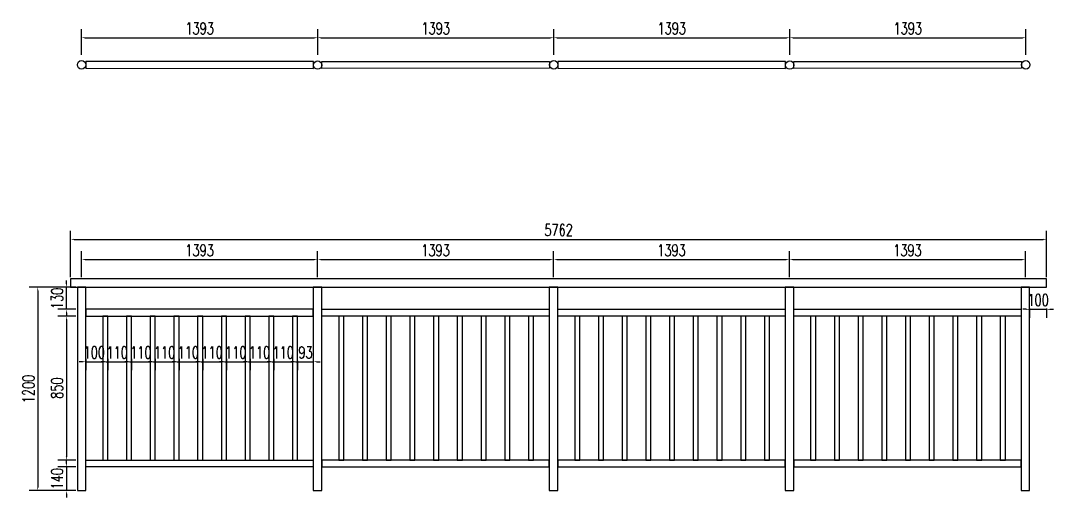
# Model space of a CAD drawing. Header units: millimetres. Extents: x -2430464 to 225692, y -180 to 1805330.
# Drawn here: x -1390216 to -1384119, y 608733 to 611548 of the extents above; entities that cross this region are included whole.
import ezdxf

# ---------------------------------------------------------------- set-up
doc = ezdxf.new("R2010")
doc.units = ezdxf.units.MM
doc.header["$LTSCALE"] = 1000
doc.layers.get('0').update_dxf_attribs({"linetype": 'CONTINUOUS'})
doc.layers.get('DEFPOINTS').update_dxf_attribs({"linetype": 'CONTINUOUS'})
for name, color, linetype in [('W-PLASTIC_RAILINGS塑木栏杆', 6, 'CONTINUOUS'), ('W-WOOD_FLOOR木地板', 30, 'CONTINUOUS'), ('景-通用-文字', 7, 'CONTINUOUS')]:
    doc.layers.add(name, color=color, linetype=linetype)
doc.styles.add('STANDARD_T3', font='simplex.shx', dxfattribs={"width": 0.7, "bigfont": 'gbcbig.shx'})
doc.dimstyles.new('W&&20', dxfattribs={"dimtxt": 70, "dimasz": 20, "dimexe": 50, "dimexo": 60, "dimgap": 20, "dimtad": 1, "dimdec": 0, "dimzin": 0, "dimdsep": 46, "dimtxsty": 'STANDARD_T3', "dimcen": 0.09, "dimclrd": 1, "dimclre": 1, "dimclrt": 7, "dimazin": 2, "dimtfac": 1, "dimtdec": 0, "dimtix": 1, "dimtmove": 2, "dimatfit": 3, "dimfxl": 0, "dimtolj": 1, "dimtzin": 0, "dimarcsym": 0})

# ---------------------------------------------------------------- blocks, each defined once
blk = doc.blocks.new('*U838')
at = {"layer": 'W-PLASTIC_RAILINGS塑木栏杆'}
blk.add_lwpolyline([(-15, -420), (15, -420), (15, 430), (-15, 430)], close=True, dxfattribs=at)
blk = doc.blocks.new('*U839')
at = {"layer": 'W-PLASTIC_RAILINGS塑木栏杆', "color": 0, "linetype": 'ByBlock', "lineweight": -2, "transparency": 16777216}
for p in [(0, 0), (140, 0), (280, 0), (420, 0), (560, 0), (700, 0), (840, 0), (980, 0), (1120, 0)]:
    blk.add_blockref('*U838', p, dxfattribs=at)
blk = doc.blocks.new('*D844')
at = {"layer": 'DEFPOINTS', "color": 0, "transparency": 16777216}
for p in [(-1389921.3, 609973.4), (-1390115.3, 608773.4), (-1389881.3, 608773.4)]:
    blk.add_point(p, dxfattribs=at)
at = {"layer": 'W-WOOD_FLOOR木地板', "color": 1, "lineweight": -2, "transparency": 16777216}
for p, q in [((-1389981.3, 609973.4), (-1390165.3, 609973.4)), ((-1390115.3, 609953.4), (-1390115.3, 608793.4)), ((-1389941.3, 608773.4), (-1390165.3, 608773.4))]:
    blk.add_line(p, q, dxfattribs=at)
at = {"layer": 'W-WOOD_FLOOR木地板', "color": 1, "transparency": 16777216}
for points in [[(-1390118.7, 609953.4), (-1390112, 609953.4), (-1390115.3, 609973.4)], [(-1390118.7, 608793.4), (-1390112, 608793.4), (-1390115.3, 608773.4)]]:
    blk.add_solid(points, dxfattribs=at)
at = {"layer": 'W-WOOD_FLOOR木地板', "color": 7, "transparency": 16777216, "insert": (-1390170.3, 609373.4), "char_height": 70, "attachment_point": 5, "rotation": 90, "style": 'STANDARD_T3'}
blk.add_mtext('\\A1;1200', dxfattribs=at)
blk = doc.blocks.new('*D845')
at = {"layer": 'DEFPOINTS', "color": 0, "transparency": 16777216}
for p in [(-1389831.3, 609803.4), (-1389946.3, 608953.4), (-1389831.3, 608953.4)]:
    blk.add_point(p, dxfattribs=at)
at = {"layer": 'W-WOOD_FLOOR木地板', "color": 1, "lineweight": -2, "transparency": 16777216}
for p, q in [((-1389891.3, 609803.4), (-1389996.3, 609803.4)), ((-1389946.3, 609783.4), (-1389946.3, 608973.4)), ((-1389891.3, 608953.4), (-1389996.3, 608953.4))]:
    blk.add_line(p, q, dxfattribs=at)
at = {"layer": 'W-WOOD_FLOOR木地板', "color": 1, "transparency": 16777216}
for points in [[(-1389949.7, 609783.4), (-1389943, 609783.4), (-1389946.3, 609803.4)], [(-1389949.7, 608973.4), (-1389943, 608973.4), (-1389946.3, 608953.4)]]:
    blk.add_solid(points, dxfattribs=at)
at = {"layer": 'W-WOOD_FLOOR木地板', "color": 7, "transparency": 16777216, "insert": (-1390001.3, 609378.4), "char_height": 70, "attachment_point": 5, "rotation": 90, "style": 'STANDARD_T3'}
blk.add_mtext('\\A1;850', dxfattribs=at)
blk = doc.blocks.new('*D841')
at = {"layer": 'DEFPOINTS', "color": 0, "transparency": 16777216}
for p in [(-1389946.3, 609973.4), (-1389831.3, 609973.4), (-1389831.3, 609843.4)]:
    blk.add_point(p, dxfattribs=at)
at = {"layer": 'W-WOOD_FLOOR木地板', "color": 1, "lineweight": -2, "transparency": 16777216}
for p, q in [((-1389946.3, 609993.4), (-1389946.3, 610013.4)), ((-1389891.3, 609973.4), (-1389996.3, 609973.4)), ((-1389946.3, 609843.4), (-1389946.3, 609973.4)), ((-1389891.3, 609843.4), (-1389996.3, 609843.4)), ((-1389946.3, 609823.4), (-1389946.3, 609803.4))]:
    blk.add_line(p, q, dxfattribs=at)
at = {"layer": 'W-WOOD_FLOOR木地板', "color": 1, "transparency": 16777216}
for points in [[(-1389949.7, 609993.4), (-1389943, 609993.4), (-1389946.3, 609973.4)], [(-1389949.7, 609823.4), (-1389943, 609823.4), (-1389946.3, 609843.4)]]:
    blk.add_solid(points, dxfattribs=at)
at = {"layer": 'W-WOOD_FLOOR木地板', "color": 7, "transparency": 16777216, "insert": (-1390001.3, 609908.4), "char_height": 70, "attachment_point": 5, "rotation": 90, "style": 'STANDARD_T3'}
blk.add_mtext('\\A1;130', dxfattribs=at)
blk = doc.blocks.new('*D846')
at = {"layer": 'DEFPOINTS', "color": 0, "transparency": 16777216}
for p in [(-1389831.3, 608913.4), (-1389946.3, 608773.4), (-1389831.3, 608773.4)]:
    blk.add_point(p, dxfattribs=at)
at = {"layer": 'W-WOOD_FLOOR木地板', "color": 1, "lineweight": -2, "transparency": 16777216}
for p, q in [((-1389891.3, 608913.4), (-1389996.3, 608913.4)), ((-1389946.3, 608933.4), (-1389946.3, 608953.4)), ((-1389946.3, 608913.4), (-1389946.3, 608773.4)), ((-1389891.3, 608773.4), (-1389996.3, 608773.4)), ((-1389946.3, 608753.4), (-1389946.3, 608733.4))]:
    blk.add_line(p, q, dxfattribs=at)
at = {"layer": 'W-WOOD_FLOOR木地板', "color": 1, "transparency": 16777216}
for points in [[(-1389949.6, 608933.4), (-1389942.9, 608933.4), (-1389946.3, 608913.4)], [(-1389949.6, 608753.4), (-1389942.9, 608753.4), (-1389946.3, 608773.4)]]:
    blk.add_solid(points, dxfattribs=at)
at = {"layer": 'W-WOOD_FLOOR木地板', "color": 7, "transparency": 16777216, "insert": (-1390001.3, 608843.4), "char_height": 70, "attachment_point": 5, "rotation": 90, "style": 'STANDARD_T3'}
blk.add_mtext('\\A1;140', dxfattribs=at)
blk = doc.blocks.new('*D847')
at = {"layer": 'DEFPOINTS', "color": 0, "transparency": 16777216}
for p in [(-1388463.3, 610136.9), (-1389856.3, 609973.4), (-1388463.3, 609973.4)]:
    blk.add_point(p, dxfattribs=at)
at = {"layer": 'W-WOOD_FLOOR木地板', "color": 1, "lineweight": -2, "transparency": 16777216}
for p, q in [((-1389856.3, 610033.4), (-1389856.3, 610186.9)), ((-1388463.3, 610033.4), (-1388463.3, 610186.9)), ((-1389836.3, 610136.9), (-1388483.3, 610136.9))]:
    blk.add_line(p, q, dxfattribs=at)
at = {"layer": 'W-WOOD_FLOOR木地板', "color": 1, "transparency": 16777216}
for points in [[(-1389836.3, 610140.2), (-1389836.3, 610133.6), (-1389856.3, 610136.9)], [(-1388483.3, 610140.2), (-1388483.3, 610133.6), (-1388463.3, 610136.9)]]:
    blk.add_solid(points, dxfattribs=at)
at = {"layer": 'W-WOOD_FLOOR木地板', "color": 7, "transparency": 16777216, "insert": (-1389159.8, 610191.9), "char_height": 70, "attachment_point": 5, "style": 'STANDARD_T3'}
blk.add_mtext('\\A1;1393', dxfattribs=at)
blk = doc.blocks.new('*D848')
at = {"layer": 'DEFPOINTS', "color": 0, "transparency": 16777216}
for p in [(-1387070.3, 610136.9), (-1388463.3, 609973.4), (-1387070.3, 609973.4)]:
    blk.add_point(p, dxfattribs=at)
at = {"layer": 'W-WOOD_FLOOR木地板', "color": 1, "lineweight": -2, "transparency": 16777216}
for p, q in [((-1388463.3, 610033.4), (-1388463.3, 610186.9)), ((-1387070.3, 610033.4), (-1387070.3, 610186.9)), ((-1388443.3, 610136.9), (-1387090.3, 610136.9))]:
    blk.add_line(p, q, dxfattribs=at)
at = {"layer": 'W-WOOD_FLOOR木地板', "color": 1, "transparency": 16777216}
for points in [[(-1388443.3, 610140.2), (-1388443.3, 610133.6), (-1388463.3, 610136.9)], [(-1387090.3, 610140.2), (-1387090.3, 610133.6), (-1387070.3, 610136.9)]]:
    blk.add_solid(points, dxfattribs=at)
at = {"layer": 'W-WOOD_FLOOR木地板', "color": 7, "transparency": 16777216, "insert": (-1387766.8, 610191.9), "char_height": 70, "attachment_point": 5, "style": 'STANDARD_T3'}
blk.add_mtext('\\A1;1393', dxfattribs=at)
blk = doc.blocks.new('*D849')
at = {"layer": 'DEFPOINTS', "color": 0, "transparency": 16777216}
for p in [(-1385677.3, 610136.9), (-1387070.3, 609973.4), (-1385677.3, 609973.4)]:
    blk.add_point(p, dxfattribs=at)
at = {"layer": 'W-WOOD_FLOOR木地板', "color": 1, "lineweight": -2, "transparency": 16777216}
for p, q in [((-1387070.3, 610033.4), (-1387070.3, 610186.9)), ((-1385677.3, 610033.4), (-1385677.3, 610186.9)), ((-1387050.3, 610136.9), (-1385697.3, 610136.9))]:
    blk.add_line(p, q, dxfattribs=at)
at = {"layer": 'W-WOOD_FLOOR木地板', "color": 1, "transparency": 16777216}
for points in [[(-1387050.3, 610140.2), (-1387050.3, 610133.6), (-1387070.3, 610136.9)], [(-1385697.3, 610140.2), (-1385697.3, 610133.6), (-1385677.3, 610136.9)]]:
    blk.add_solid(points, dxfattribs=at)
at = {"layer": 'W-WOOD_FLOOR木地板', "color": 7, "transparency": 16777216, "insert": (-1386373.8, 610191.9), "char_height": 70, "attachment_point": 5, "style": 'STANDARD_T3'}
blk.add_mtext('\\A1;1393', dxfattribs=at)
blk = doc.blocks.new('*D850')
at = {"layer": 'DEFPOINTS', "color": 0, "transparency": 16777216}
for p in [(-1389831.3, 609610.9), (-1389731.3, 609610.9), (-1389731.3, 609533.9)]:
    blk.add_point(p, dxfattribs=at)
at = {"layer": 'W-WOOD_FLOOR木地板', "color": 1, "lineweight": -2, "transparency": 16777216}
for p, q in [((-1389851.3, 609533.9), (-1389871.3, 609533.9)), ((-1389831.3, 609550.9), (-1389831.3, 609483.9)), ((-1389831.3, 609533.9), (-1389731.3, 609533.9)), ((-1389731.3, 609550.9), (-1389731.3, 609483.9)), ((-1389711.3, 609533.9), (-1389691.3, 609533.9))]:
    blk.add_line(p, q, dxfattribs=at)
at = {"layer": 'W-WOOD_FLOOR木地板', "color": 1, "transparency": 16777216}
for points in [[(-1389851.3, 609537.2), (-1389851.3, 609530.6), (-1389831.3, 609533.9)], [(-1389711.3, 609537.2), (-1389711.3, 609530.6), (-1389731.3, 609533.9)]]:
    blk.add_solid(points, dxfattribs=at)
at = {"layer": 'W-WOOD_FLOOR木地板', "color": 7, "transparency": 16777216, "insert": (-1389781.3, 609588.9), "char_height": 70, "attachment_point": 5, "style": 'STANDARD_T3'}
blk.add_mtext('\\A1;100', dxfattribs=at)
blk = doc.blocks.new('*D842')
at = {"layer": 'DEFPOINTS', "color": 0, "transparency": 16777216}
for p in [(-1389141.3, 609610.9), (-1389031.3, 609610.9), (-1389031.3, 609533.9)]:
    blk.add_point(p, dxfattribs=at)
at = {"layer": 'W-WOOD_FLOOR木地板', "color": 1, "lineweight": -2, "transparency": 16777216}
for p, q in [((-1389161.3, 609533.9), (-1389181.3, 609533.9)), ((-1389141.3, 609550.9), (-1389141.3, 609483.9)), ((-1389141.3, 609533.9), (-1389031.3, 609533.9)), ((-1389031.3, 609550.9), (-1389031.3, 609483.9)), ((-1389011.3, 609533.9), (-1388991.3, 609533.9))]:
    blk.add_line(p, q, dxfattribs=at)
at = {"layer": 'W-WOOD_FLOOR木地板', "color": 1, "transparency": 16777216}
for points in [[(-1389161.3, 609537.2), (-1389161.3, 609530.6), (-1389141.3, 609533.9)], [(-1389011.3, 609537.2), (-1389011.3, 609530.6), (-1389031.3, 609533.9)]]:
    blk.add_solid(points, dxfattribs=at)
at = {"layer": 'W-WOOD_FLOOR木地板', "color": 7, "transparency": 16777216, "insert": (-1389086.3, 609588.9), "char_height": 70, "attachment_point": 5, "style": 'STANDARD_T3'}
blk.add_mtext('\\A1;110', dxfattribs=at)
blk = doc.blocks.new('*D843')
at = {"layer": 'DEFPOINTS', "color": 0, "transparency": 16777216}
for p in [(-1384284.3, 610136.9), (-1385677.3, 609973.4), (-1384284.3, 609973.4)]:
    blk.add_point(p, dxfattribs=at)
at = {"layer": 'W-WOOD_FLOOR木地板', "color": 1, "lineweight": -2, "transparency": 16777216}
for p, q in [((-1385677.3, 610033.4), (-1385677.3, 610186.9)), ((-1384284.3, 610033.4), (-1384284.3, 610186.9)), ((-1385657.3, 610136.9), (-1384304.3, 610136.9))]:
    blk.add_line(p, q, dxfattribs=at)
at = {"layer": 'W-WOOD_FLOOR木地板', "color": 1, "transparency": 16777216}
for points in [[(-1385657.3, 610140.2), (-1385657.3, 610133.6), (-1385677.3, 610136.9)], [(-1384304.3, 610140.2), (-1384304.3, 610133.6), (-1384284.3, 610136.9)]]:
    blk.add_solid(points, dxfattribs=at)
at = {"layer": 'W-WOOD_FLOOR木地板', "color": 7, "transparency": 16777216, "insert": (-1384980.8, 610191.9), "char_height": 70, "attachment_point": 5, "style": 'STANDARD_T3'}
blk.add_mtext('\\A1;1393', dxfattribs=at)
blk = doc.blocks.new('*D840')
at = {"layer": 'DEFPOINTS', "color": 0, "transparency": 16777216}
for p in [(-1388581.3, 609657.8), (-1388488.3, 609657.8), (-1388488.3, 609533.9)]:
    blk.add_point(p, dxfattribs=at)
at = {"layer": '景-通用-文字', "color": 1, "lineweight": -2, "transparency": 16777216}
for p, q in [((-1388601.3, 609533.9), (-1388621.3, 609533.9)), ((-1388581.3, 609538.9), (-1388581.3, 609483.9)), ((-1388581.3, 609533.9), (-1388488.3, 609533.9)), ((-1388488.3, 609538.9), (-1388488.3, 609483.9)), ((-1388468.3, 609533.9), (-1388448.3, 609533.9))]:
    blk.add_line(p, q, dxfattribs=at)
at = {"layer": '景-通用-文字', "color": 1, "transparency": 16777216}
for points in [[(-1388601.3, 609537.2), (-1388601.3, 609530.6), (-1388581.3, 609533.9)], [(-1388468.3, 609537.2), (-1388468.3, 609530.6), (-1388488.3, 609533.9)]]:
    blk.add_solid(points, dxfattribs=at)
at = {"layer": '景-通用-文字', "color": 7, "transparency": 16777216, "insert": (-1388534.8, 609588.9), "char_height": 70, "attachment_point": 5, "style": 'STANDARD_T3'}
blk.add_mtext('\\A1;93', dxfattribs=at)
blk = doc.blocks.new('*D1092')
at = {"layer": 'DEFPOINTS', "color": 0, "transparency": 16777216}
for p in [(-1389001.3, 609610.9), (-1388891.3, 609610.9), (-1388891.3, 609533.9)]:
    blk.add_point(p, dxfattribs=at)
at = {"layer": 'W-WOOD_FLOOR木地板', "color": 1, "lineweight": -2, "transparency": 16777216}
for p, q in [((-1389021.3, 609533.9), (-1389041.3, 609533.9)), ((-1389001.3, 609550.9), (-1389001.3, 609483.9)), ((-1389001.3, 609533.9), (-1388891.3, 609533.9)), ((-1388891.3, 609550.9), (-1388891.3, 609483.9)), ((-1388871.3, 609533.9), (-1388851.3, 609533.9))]:
    blk.add_line(p, q, dxfattribs=at)
at = {"layer": 'W-WOOD_FLOOR木地板', "color": 1, "transparency": 16777216}
for points in [[(-1389021.3, 609537.2), (-1389021.3, 609530.6), (-1389001.3, 609533.9)], [(-1388871.3, 609537.2), (-1388871.3, 609530.6), (-1388891.3, 609533.9)]]:
    blk.add_solid(points, dxfattribs=at)
at = {"layer": 'W-WOOD_FLOOR木地板', "color": 7, "transparency": 16777216, "insert": (-1388946.3, 609588.9), "char_height": 70, "attachment_point": 5, "style": 'STANDARD_T3'}
blk.add_mtext('\\A1;110', dxfattribs=at)
blk = doc.blocks.new('*D1093')
at = {"layer": 'DEFPOINTS', "color": 0, "transparency": 16777216}
for p in [(-1388861.3, 609610.9), (-1388751.3, 609610.9), (-1388751.3, 609533.9)]:
    blk.add_point(p, dxfattribs=at)
at = {"layer": 'W-WOOD_FLOOR木地板', "color": 1, "lineweight": -2, "transparency": 16777216}
for p, q in [((-1388881.3, 609533.9), (-1388901.3, 609533.9)), ((-1388861.3, 609550.9), (-1388861.3, 609483.9)), ((-1388861.3, 609533.9), (-1388751.3, 609533.9)), ((-1388751.3, 609550.9), (-1388751.3, 609483.9)), ((-1388731.3, 609533.9), (-1388711.3, 609533.9))]:
    blk.add_line(p, q, dxfattribs=at)
at = {"layer": 'W-WOOD_FLOOR木地板', "color": 1, "transparency": 16777216}
for points in [[(-1388881.3, 609537.2), (-1388881.3, 609530.6), (-1388861.3, 609533.9)], [(-1388731.3, 609537.2), (-1388731.3, 609530.6), (-1388751.3, 609533.9)]]:
    blk.add_solid(points, dxfattribs=at)
at = {"layer": 'W-WOOD_FLOOR木地板', "color": 7, "transparency": 16777216, "insert": (-1388806.3, 609588.9), "char_height": 70, "attachment_point": 5, "style": 'STANDARD_T3'}
blk.add_mtext('\\A1;110', dxfattribs=at)
blk = doc.blocks.new('*D1094')
at = {"layer": 'DEFPOINTS', "color": 0, "transparency": 16777216}
for p in [(-1388721.3, 609610.9), (-1388611.3, 609610.9), (-1388611.3, 609533.9)]:
    blk.add_point(p, dxfattribs=at)
at = {"layer": 'W-WOOD_FLOOR木地板', "color": 1, "lineweight": -2, "transparency": 16777216}
for p, q in [((-1388741.3, 609533.9), (-1388761.3, 609533.9)), ((-1388721.3, 609550.9), (-1388721.3, 609483.9)), ((-1388721.3, 609533.9), (-1388611.3, 609533.9)), ((-1388611.3, 609550.9), (-1388611.3, 609483.9)), ((-1388591.3, 609533.9), (-1388571.3, 609533.9))]:
    blk.add_line(p, q, dxfattribs=at)
at = {"layer": 'W-WOOD_FLOOR木地板', "color": 1, "transparency": 16777216}
for points in [[(-1388741.3, 609537.2), (-1388741.3, 609530.6), (-1388721.3, 609533.9)], [(-1388591.3, 609537.2), (-1388591.3, 609530.6), (-1388611.3, 609533.9)]]:
    blk.add_solid(points, dxfattribs=at)
at = {"layer": 'W-WOOD_FLOOR木地板', "color": 7, "transparency": 16777216, "insert": (-1388666.3, 609588.9), "char_height": 70, "attachment_point": 5, "style": 'STANDARD_T3'}
blk.add_mtext('\\A1;110', dxfattribs=at)
blk = doc.blocks.new('*D1095')
at = {"layer": 'DEFPOINTS', "color": 0, "transparency": 16777216}
for p in [(-1389281.3, 609610.9), (-1389171.3, 609610.9), (-1389171.3, 609533.9)]:
    blk.add_point(p, dxfattribs=at)
at = {"layer": 'W-WOOD_FLOOR木地板', "color": 1, "lineweight": -2, "transparency": 16777216}
for p, q in [((-1389301.3, 609533.9), (-1389321.3, 609533.9)), ((-1389281.3, 609550.9), (-1389281.3, 609483.9)), ((-1389281.3, 609533.9), (-1389171.3, 609533.9)), ((-1389171.3, 609550.9), (-1389171.3, 609483.9)), ((-1389151.3, 609533.9), (-1389131.3, 609533.9))]:
    blk.add_line(p, q, dxfattribs=at)
at = {"layer": 'W-WOOD_FLOOR木地板', "color": 1, "transparency": 16777216}
for points in [[(-1389301.3, 609537.2), (-1389301.3, 609530.6), (-1389281.3, 609533.9)], [(-1389151.3, 609537.2), (-1389151.3, 609530.6), (-1389171.3, 609533.9)]]:
    blk.add_solid(points, dxfattribs=at)
at = {"layer": 'W-WOOD_FLOOR木地板', "color": 7, "transparency": 16777216, "insert": (-1389226.3, 609588.9), "char_height": 70, "attachment_point": 5, "style": 'STANDARD_T3'}
blk.add_mtext('\\A1;110', dxfattribs=at)
blk = doc.blocks.new('*D1096')
at = {"layer": 'DEFPOINTS', "color": 0, "transparency": 16777216}
for p in [(-1389421.3, 609610.9), (-1389311.3, 609610.9), (-1389311.3, 609533.9)]:
    blk.add_point(p, dxfattribs=at)
at = {"layer": 'W-WOOD_FLOOR木地板', "color": 1, "lineweight": -2, "transparency": 16777216}
for p, q in [((-1389441.3, 609533.9), (-1389461.3, 609533.9)), ((-1389421.3, 609550.9), (-1389421.3, 609483.9)), ((-1389421.3, 609533.9), (-1389311.3, 609533.9)), ((-1389311.3, 609550.9), (-1389311.3, 609483.9)), ((-1389291.3, 609533.9), (-1389271.3, 609533.9))]:
    blk.add_line(p, q, dxfattribs=at)
at = {"layer": 'W-WOOD_FLOOR木地板', "color": 1, "transparency": 16777216}
for points in [[(-1389441.3, 609537.2), (-1389441.3, 609530.6), (-1389421.3, 609533.9)], [(-1389291.3, 609537.2), (-1389291.3, 609530.6), (-1389311.3, 609533.9)]]:
    blk.add_solid(points, dxfattribs=at)
at = {"layer": 'W-WOOD_FLOOR木地板', "color": 7, "transparency": 16777216, "insert": (-1389366.3, 609588.9), "char_height": 70, "attachment_point": 5, "style": 'STANDARD_T3'}
blk.add_mtext('\\A1;110', dxfattribs=at)
blk = doc.blocks.new('*D1097')
at = {"layer": 'DEFPOINTS', "color": 0, "transparency": 16777216}
for p in [(-1389561.3, 609610.9), (-1389451.3, 609610.9), (-1389451.3, 609533.9)]:
    blk.add_point(p, dxfattribs=at)
at = {"layer": 'W-WOOD_FLOOR木地板', "color": 1, "lineweight": -2, "transparency": 16777216}
for p, q in [((-1389581.3, 609533.9), (-1389601.3, 609533.9)), ((-1389561.3, 609550.9), (-1389561.3, 609483.9)), ((-1389561.3, 609533.9), (-1389451.3, 609533.9)), ((-1389451.3, 609550.9), (-1389451.3, 609483.9)), ((-1389431.3, 609533.9), (-1389411.3, 609533.9))]:
    blk.add_line(p, q, dxfattribs=at)
at = {"layer": 'W-WOOD_FLOOR木地板', "color": 1, "transparency": 16777216}
for points in [[(-1389581.3, 609537.2), (-1389581.3, 609530.6), (-1389561.3, 609533.9)], [(-1389431.3, 609537.2), (-1389431.3, 609530.6), (-1389451.3, 609533.9)]]:
    blk.add_solid(points, dxfattribs=at)
at = {"layer": 'W-WOOD_FLOOR木地板', "color": 7, "transparency": 16777216, "insert": (-1389506.3, 609588.9), "char_height": 70, "attachment_point": 5, "style": 'STANDARD_T3'}
blk.add_mtext('\\A1;110', dxfattribs=at)
blk = doc.blocks.new('*D1098')
at = {"layer": 'DEFPOINTS', "color": 0, "transparency": 16777216}
for p in [(-1389701.3, 609610.9), (-1389591.3, 609610.9), (-1389591.3, 609533.9)]:
    blk.add_point(p, dxfattribs=at)
at = {"layer": 'W-WOOD_FLOOR木地板', "color": 1, "lineweight": -2, "transparency": 16777216}
for p, q in [((-1389721.3, 609533.9), (-1389741.3, 609533.9)), ((-1389701.3, 609550.9), (-1389701.3, 609483.9)), ((-1389701.3, 609533.9), (-1389591.3, 609533.9)), ((-1389591.3, 609550.9), (-1389591.3, 609483.9)), ((-1389571.3, 609533.9), (-1389551.3, 609533.9))]:
    blk.add_line(p, q, dxfattribs=at)
at = {"layer": 'W-WOOD_FLOOR木地板', "color": 1, "transparency": 16777216}
for points in [[(-1389721.3, 609537.2), (-1389721.3, 609530.6), (-1389701.3, 609533.9)], [(-1389571.3, 609537.2), (-1389571.3, 609530.6), (-1389591.3, 609533.9)]]:
    blk.add_solid(points, dxfattribs=at)
at = {"layer": 'W-WOOD_FLOOR木地板', "color": 7, "transparency": 16777216, "insert": (-1389646.3, 609588.9), "char_height": 70, "attachment_point": 5, "style": 'STANDARD_T3'}
blk.add_mtext('\\A1;110', dxfattribs=at)
blk = doc.blocks.new('*U1907')
at = {"layer": 'W-PLASTIC_RAILINGS塑木栏杆'}
blk.add_lwpolyline([(-15, -420), (15, -420), (15, 430), (-15, 430)], close=True, dxfattribs=at)
blk = doc.blocks.new('*U1908')
at = {"layer": 'W-PLASTIC_RAILINGS塑木栏杆', "color": 0, "linetype": 'ByBlock', "lineweight": -2, "transparency": 16777216}
for p in [(0, 0), (140, 0), (280, 0), (420, 0), (560, 0), (700, 0), (840, 0), (980, 0), (1120, 0)]:
    blk.add_blockref('*U1907', p, dxfattribs=at)
blk = doc.blocks.new('*U1909')
at = {"layer": 'W-PLASTIC_RAILINGS塑木栏杆'}
blk.add_lwpolyline([(-15, -420), (15, -420), (15, 430), (-15, 430)], close=True, dxfattribs=at)
blk = doc.blocks.new('*U1910')
at = {"layer": 'W-PLASTIC_RAILINGS塑木栏杆', "color": 0, "linetype": 'ByBlock', "lineweight": -2, "transparency": 16777216}
for p in [(0, 0), (140, 0), (280, 0), (420, 0), (560, 0), (700, 0), (840, 0), (980, 0), (1120, 0)]:
    blk.add_blockref('*U1909', p, dxfattribs=at)
blk = doc.blocks.new('*U1911')
at = {"layer": 'W-PLASTIC_RAILINGS塑木栏杆'}
blk.add_lwpolyline([(-15, -420), (15, -420), (15, 430), (-15, 430)], close=True, dxfattribs=at)
blk = doc.blocks.new('*U1912')
at = {"layer": 'W-PLASTIC_RAILINGS塑木栏杆', "color": 0, "linetype": 'ByBlock', "lineweight": -2, "transparency": 16777216}
for p in [(0, 0), (140, 0), (280, 0), (420, 0), (560, 0), (700, 0), (840, 0), (980, 0), (1120, 0)]:
    blk.add_blockref('*U1911', p, dxfattribs=at)
blk = doc.blocks.new('*D2196')
at = {"color": 1, "lineweight": -2, "transparency": 16777216}
for p, q in [((-1384279.3, 609843.4), (-1384299.3, 609843.4)), ((-1384259.3, 609848.4), (-1384259.3, 609793.4)), ((-1384259.3, 609843.4), (-1384159.3, 609843.4)), ((-1384159.3, 609848.4), (-1384159.3, 609793.4)), ((-1384139.3, 609843.4), (-1384119.3, 609843.4))]:
    blk.add_line(p, q, dxfattribs=at)
at = {"color": 1, "transparency": 16777216}
for points in [[(-1384279.3, 609846.7), (-1384279.3, 609840.1), (-1384259.3, 609843.4)], [(-1384139.3, 609846.7), (-1384139.3, 609840.1), (-1384159.3, 609843.4)]]:
    blk.add_solid(points, dxfattribs=at)
at = {"layer": 'DEFPOINTS', "color": 0, "transparency": 16777216}
for p in [(-1384259.3, 609973.4), (-1384159.3, 609973.4), (-1384159.3, 609843.4)]:
    blk.add_point(p, dxfattribs=at)
at = {"color": 7, "transparency": 16777216, "insert": (-1384209.3, 609898.4), "char_height": 70, "attachment_point": 5, "style": 'STANDARD_T3'}
blk.add_mtext('\\A1;100', dxfattribs=at)
blk = doc.blocks.new('*D2197')
at = {"layer": 'DEFPOINTS', "color": 0, "transparency": 16777216}
for p in [(-1384159.3, 610256.5), (-1389921.3, 609973.4), (-1384159.3, 609973.4)]:
    blk.add_point(p, dxfattribs=at)
at = {"layer": 'W-WOOD_FLOOR木地板', "color": 1, "lineweight": -2, "transparency": 16777216}
for p, q in [((-1389921.3, 610033.4), (-1389921.3, 610306.5)), ((-1384159.3, 610033.4), (-1384159.3, 610306.5)), ((-1389901.3, 610256.5), (-1384179.3, 610256.5))]:
    blk.add_line(p, q, dxfattribs=at)
at = {"layer": 'W-WOOD_FLOOR木地板', "color": 1, "transparency": 16777216}
for points in [[(-1389901.3, 610259.9), (-1389901.3, 610253.2), (-1389921.3, 610256.5)], [(-1384179.3, 610259.9), (-1384179.3, 610253.2), (-1384159.3, 610256.5)]]:
    blk.add_solid(points, dxfattribs=at)
at = {"layer": 'W-WOOD_FLOOR木地板', "color": 7, "transparency": 16777216, "insert": (-1387040.3, 610311.5), "char_height": 70, "attachment_point": 5, "style": 'STANDARD_T3'}
blk.add_mtext('\\A1;5762', dxfattribs=at)
blk = doc.blocks.new('*D2298')
at = {"color": 1, "lineweight": -2, "transparency": 16777216}
for p, q in [((-1389856.2, 611346.7), (-1389856.2, 611496.7)), ((-1388462.7, 611345.6), (-1388462.7, 611496.7)), ((-1389836.2, 611446.7), (-1388482.7, 611446.7))]:
    blk.add_line(p, q, dxfattribs=at)
at = {"color": 1, "transparency": 16777216}
for points in [[(-1389836.2, 611450), (-1389836.2, 611443.3), (-1389856.2, 611446.7)], [(-1388482.7, 611450), (-1388482.7, 611443.3), (-1388462.7, 611446.7)]]:
    blk.add_solid(points, dxfattribs=at)
at = {"layer": 'DEFPOINTS', "color": 0, "transparency": 16777216}
for p in [(-1388462.7, 611446.7), (-1389856.2, 611286.7), (-1388462.7, 611285.6)]:
    blk.add_point(p, dxfattribs=at)
at = {"color": 7, "transparency": 16777216, "insert": (-1389159.4, 611501.7), "char_height": 70, "attachment_point": 5, "style": 'STANDARD_T3'}
blk.add_mtext('\\A1;1393', dxfattribs=at)
blk = doc.blocks.new('*D2299')
at = {"color": 1, "lineweight": -2, "transparency": 16777216}
for p, q in [((-1388462.7, 611345.6), (-1388462.7, 611496.7)), ((-1387069.2, 611346.7), (-1387069.2, 611496.7)), ((-1388442.7, 611446.7), (-1387089.2, 611446.7))]:
    blk.add_line(p, q, dxfattribs=at)
at = {"color": 1, "transparency": 16777216}
for points in [[(-1388442.7, 611450), (-1388442.7, 611443.3), (-1388462.7, 611446.7)], [(-1387089.2, 611450), (-1387089.2, 611443.3), (-1387069.2, 611446.7)]]:
    blk.add_solid(points, dxfattribs=at)
at = {"layer": 'DEFPOINTS', "color": 0, "transparency": 16777216}
for p in [(-1387069.2, 611446.7), (-1388462.7, 611285.6), (-1387069.2, 611286.7)]:
    blk.add_point(p, dxfattribs=at)
at = {"color": 7, "transparency": 16777216, "insert": (-1387765.9, 611501.7), "char_height": 70, "attachment_point": 5, "style": 'STANDARD_T3'}
blk.add_mtext('\\A1;1393', dxfattribs=at)
blk = doc.blocks.new('*D2300')
at = {"color": 1, "lineweight": -2, "transparency": 16777216}
for p, q in [((-1387069.2, 611346.7), (-1387069.2, 611496.7)), ((-1385675.7, 611345.6), (-1385675.7, 611496.7)), ((-1387049.2, 611446.7), (-1385695.7, 611446.7))]:
    blk.add_line(p, q, dxfattribs=at)
at = {"color": 1, "transparency": 16777216}
for points in [[(-1387049.2, 611450), (-1387049.2, 611443.3), (-1387069.2, 611446.7)], [(-1385695.7, 611450), (-1385695.7, 611443.3), (-1385675.7, 611446.7)]]:
    blk.add_solid(points, dxfattribs=at)
at = {"layer": 'DEFPOINTS', "color": 0, "transparency": 16777216}
for p in [(-1385675.7, 611446.7), (-1387069.2, 611286.7), (-1385675.7, 611285.6)]:
    blk.add_point(p, dxfattribs=at)
at = {"color": 7, "transparency": 16777216, "insert": (-1386372.4, 611501.7), "char_height": 70, "attachment_point": 5, "style": 'STANDARD_T3'}
blk.add_mtext('\\A1;1393', dxfattribs=at)
blk = doc.blocks.new('*D2301')
at = {"color": 1, "lineweight": -2, "transparency": 16777216}
for p, q in [((-1385675.7, 611345.6), (-1385675.7, 611496.7)), ((-1384282.2, 611346.7), (-1384282.2, 611496.7)), ((-1385655.7, 611446.7), (-1384302.2, 611446.7))]:
    blk.add_line(p, q, dxfattribs=at)
at = {"color": 1, "transparency": 16777216}
for points in [[(-1385655.7, 611450), (-1385655.7, 611443.3), (-1385675.7, 611446.7)], [(-1384302.2, 611450), (-1384302.2, 611443.3), (-1384282.2, 611446.7)]]:
    blk.add_solid(points, dxfattribs=at)
at = {"layer": 'DEFPOINTS', "color": 0, "transparency": 16777216}
for p in [(-1384282.2, 611446.7), (-1385675.7, 611285.6), (-1384282.2, 611286.7)]:
    blk.add_point(p, dxfattribs=at)
at = {"color": 7, "transparency": 16777216, "insert": (-1384979, 611501.7), "char_height": 70, "attachment_point": 5, "style": 'STANDARD_T3'}
blk.add_mtext('\\A1;1393', dxfattribs=at)

msp = doc.modelspace()

# ---------------------------------------------------------------- linework, layer by layer
at = {"layer": 'W-PLASTIC_RAILINGS塑木栏杆'}
for points in [[(-1389831.22, 611266.66), (-1388487.72, 611265.59), (-1388487.68, 611305.59), (-1389831.18, 611306.66)], [(-1387094.18, 611266.66), (-1388437.68, 611265.59), (-1388437.72, 611305.59), (-1387094.22, 611306.66)], [(-1387044.22, 611266.66), (-1385700.72, 611265.59), (-1385700.68, 611305.59), (-1387044.18, 611306.66)], [(-1384307.18, 611266.66), (-1385650.68, 611265.59), (-1385650.72, 611305.59), (-1384307.22, 611306.66)], [(-1389921.32, 609973.41), (-1384159.32, 609973.41), (-1384159.32, 610023.41), (-1389921.32, 610023.41)], [(-1389881.32, 608773.41), (-1389831.32, 608773.41), (-1389831.32, 609973.41), (-1389881.32, 609973.41)], [(-1388488.32, 608773.41), (-1388438.32, 608773.41), (-1388438.32, 609973.41), (-1388488.32, 609973.41)], [(-1387095.32, 608773.41), (-1387045.32, 608773.41), (-1387045.32, 609973.41), (-1387095.32, 609973.41)], [(-1385702.32, 608773.41), (-1385652.32, 608773.41), (-1385652.32, 609973.41), (-1385702.32, 609973.41)], [(-1384309.32, 608773.41), (-1384259.32, 608773.41), (-1384259.32, 609973.41), (-1384309.32, 609973.41)], [(-1389831.32, 609803.41), (-1388488.32, 609803.41), (-1388488.32, 609843.41), (-1389831.32, 609843.41)], [(-1387095.32, 609803.41), (-1388438.32, 609803.41), (-1388438.32, 609843.41), (-1387095.32, 609843.41)], [(-1385702.32, 609803.41), (-1387045.32, 609803.41), (-1387045.32, 609843.41), (-1385702.32, 609843.41)], [(-1384309.32, 609803.41), (-1385652.32, 609803.41), (-1385652.32, 609843.41), (-1384309.32, 609843.41)], [(-1389831.32, 608953.41), (-1388488.32, 608953.41), (-1388488.32, 608913.41), (-1389831.32, 608913.41)], [(-1387095.32, 608953.41), (-1388438.32, 608953.41), (-1388438.32, 608913.41), (-1387095.32, 608913.41)], [(-1385702.32, 608953.41), (-1387045.32, 608953.41), (-1387045.32, 608913.41), (-1385702.32, 608913.41)], [(-1384309.32, 608953.41), (-1385652.32, 608953.41), (-1385652.32, 608913.41), (-1384309.32, 608913.41)]]:
    msp.add_lwpolyline(points, close=True, dxfattribs=at)
for centre in [(-1389856.2, 611286.68), (-1388462.7, 611285.56), (-1387069.2, 611286.68), (-1385675.7, 611285.56), (-1384282.2, 611286.68)]:
    msp.add_circle(centre, 25, dxfattribs=at)

# ---------------------------------------------------------------- block references
for name, p in [('*U839', (-1389716.32, 609373.41)), ('*U1908', (-1388323.32, 609373.41)), ('*U1910', (-1386930.32, 609373.41)), ('*U1912', (-1385537.32, 609373.41))]:
    msp.add_blockref(name, p, dxfattribs=at)

# ---------------------------------------------------------------- dimensions: what is measured, and where the dimension line sits
for base, p1, p2, picture, middle in [((-1388462.6993, 611446.6568), (-1389856.1988, 611286.678), (-1388462.6993, 611285.5648), '*D2298', (-1389159.449, 611501.6568)), ((-1387069.1997, 611446.6568), (-1388462.6993, 611285.5648), (-1387069.1997, 611286.678), '*D2299', (-1387765.9495, 611501.6568)), ((-1385675.7002, 611446.6568), (-1387069.1997, 611286.678), (-1385675.7002, 611285.5648), '*D2300', (-1386372.45, 611501.6568)), ((-1384282.2007, 611446.6568), (-1385675.7002, 611285.5648), (-1384282.2007, 611286.678), '*D2301', (-1384978.9505, 611501.6568))]:
    dim = msp.add_linear_dim(base=base, p1=p1, p2=p2, dimstyle='W&&20')
    dim.commit()
    dim.dimension.update_dxf_attribs({"geometry": picture, "text_midpoint": middle})
at = {"color": 1}
dim = msp.add_linear_dim(base=(-1384159.32, 609843.41), p1=(-1384259.32, 609973.41), p2=(-1384159.32, 609973.41), dimstyle='W&&20', override={"dimfxl": 5, "dimfxlon": 1, "dimarcsym": 2}, dxfattribs=at)
dim.commit()
dim.dimension.update_dxf_attribs({"geometry": '*D2196', "text_midpoint": (-1384209.32, 609898.41)})
at = {"layer": 'W-WOOD_FLOOR木地板'}
for base, p1, p2, picture, middle in [((-1384159.32, 610256.55), (-1389921.32, 609973.41), (-1384159.32, 609973.41), '*D2197', (-1387040.32, 610311.55)), ((-1388463.32, 610136.91), (-1389856.32, 609973.41), (-1388463.32, 609973.41), '*D847', (-1389159.82, 610191.91)), ((-1387070.32, 610136.91), (-1388463.32, 609973.41), (-1387070.32, 609973.41), '*D848', (-1387766.82, 610191.91)), ((-1385677.32, 610136.91), (-1387070.32, 609973.41), (-1385677.32, 609973.41), '*D849', (-1386373.82, 610191.91)), ((-1384284.32, 610136.91), (-1385677.32, 609973.41), (-1384284.32, 609973.41), '*D843', (-1384980.82, 610191.91)), ((-1389731.32, 609533.91), (-1389831.32, 609610.91), (-1389731.32, 609610.91), '*D850', (-1389781.32, 609588.91)), ((-1389591.32, 609533.91), (-1389701.32, 609610.91), (-1389591.32, 609610.91), '*D1098', (-1389646.32, 609588.91)), ((-1389451.32, 609533.91), (-1389561.32, 609610.91), (-1389451.32, 609610.91), '*D1097', (-1389506.32, 609588.91)), ((-1389311.32, 609533.91), (-1389421.32, 609610.91), (-1389311.32, 609610.91), '*D1096', (-1389366.32, 609588.91)), ((-1389171.32, 609533.91), (-1389281.32, 609610.91), (-1389171.32, 609610.91), '*D1095', (-1389226.32, 609588.91)), ((-1389031.32, 609533.91), (-1389141.32, 609610.91), (-1389031.32, 609610.91), '*D842', (-1389086.32, 609588.91)), ((-1388891.32, 609533.91), (-1389001.32, 609610.91), (-1388891.32, 609610.91), '*D1092', (-1388946.32, 609588.91)), ((-1388751.32, 609533.91), (-1388861.32, 609610.91), (-1388751.32, 609610.91), '*D1093', (-1388806.32, 609588.91)), ((-1388611.32, 609533.91), (-1388721.32, 609610.91), (-1388611.32, 609610.91), '*D1094', (-1388666.32, 609588.91))]:
    dim = msp.add_linear_dim(base=base, p1=p1, p2=p2, dimstyle='W&&20', dxfattribs=at)
    dim.commit()
    dim.dimension.update_dxf_attribs({"geometry": picture, "text_midpoint": middle})
for base, p1, p2, picture, middle in [((-1389946.32, 609973.41), (-1389831.32, 609843.41), (-1389831.32, 609973.41), '*D841', (-1390001.32, 609908.41)), ((-1390115.32, 608773.41), (-1389921.32, 609973.41), (-1389881.32, 608773.41), '*D844', (-1390170.32, 609373.41)), ((-1389946.32, 608953.41), (-1389831.32, 609803.41), (-1389831.32, 608953.41), '*D845', (-1390001.32, 609378.41)), ((-1389946.25, 608773.41), (-1389831.32, 608913.41), (-1389831.32, 608773.41), '*D846', (-1390001.25, 608843.41))]:
    dim = msp.add_linear_dim(base=base, p1=p1, p2=p2, angle=90, dimstyle='W&&20', dxfattribs=at)
    dim.commit()
    dim.dimension.update_dxf_attribs({"geometry": picture, "text_midpoint": middle})
at = {"layer": '景-通用-文字', "color": 3}
dim = msp.add_linear_dim(base=(-1388488.32, 609533.91), p1=(-1388581.32, 609657.83), p2=(-1388488.32, 609657.83), dimstyle='W&&20', override={"dimfxl": 5, "dimfxlon": 1, "dimarcsym": 2}, dxfattribs=at)
dim.commit()
dim.dimension.update_dxf_attribs({"geometry": '*D840', "text_midpoint": (-1388534.82, 609588.91)})

doc.saveas('drawing.dxf')
